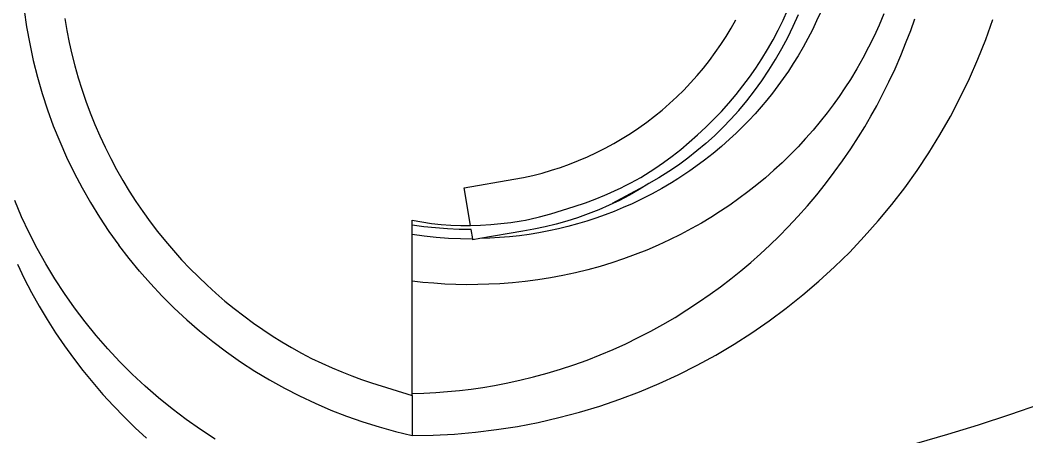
# Model space of a CAD drawing. Header units: millimetres. Extents: x -209 to 4251, y 50 to 3279.
# Drawn here: x 3573 to 3623.2, y 2819.1 to 2839.9 of the extents above; entities that cross this region are included whole.
import ezdxf

# ---------------------------------------------------------------- set-up
doc = ezdxf.new("R2010")
doc.units = ezdxf.units.MM
doc.layers.add('ZANO_R', color=7, linetype='Continuous', lineweight=0)
doc.layers.add('ZANO_W', color=1, linetype='Continuous', lineweight=0)
doc.styles.get("Standard").update_dxf_attribs({"font": 'ARIALUNI.TTF'})
doc.dimstyles.new('pl i ang', dxfattribs={"dimtxt": 50, "dimasz": 50, "dimexe": 1.25, "dimexo": 0.625, "dimgap": 10, "dimtad": 1, "dimtoh": 1, "dimtxsty": 'Standard', "dimcen": 2.5, "dimclrd": 1, "dimclre": 1, "dimclrt": 1, "dimadec": 0, "dimazin": 0, "dimtfac": 1, "dimtmove": 0, "dimatfit": 3, "dimfxl": 1, "dimarcsym": 1})

# ---------------------------------------------------------------- blocks, each defined once
blk = doc.blocks.new('*D433')
at = {"layer": 'ZANO_W', "color": 1, "lineweight": -2}
for p, q in [((3298.94, 2980.044), (3298.94, 2991.515)), ((3690.581, 2790.367), (3690.581, 2991.515)), ((3650.581, 2981.515), (3338.94, 2981.515))]:
    blk.add_line(p, q, dxfattribs=at)
at = {"layer": 'ZANO_W', "color": 1}
for points in [[(3338.94, 2988.182), (3338.94, 2974.849), (3298.94, 2981.515)], [(3650.581, 2974.849), (3650.581, 2988.182), (3690.581, 2981.515)]]:
    blk.add_solid(points, dxfattribs=at)
at = {"layer": 'ZANO_W', "color": 1, "insert": (3494.761, 3011.952), "char_height": 40, "attachment_point": 5}
blk.add_mtext('392', dxfattribs=at)
blk = doc.blocks.new('*D435')
at = {"layer": 'ZANO_W', "color": 1, "lineweight": -2}
for p, q in [((3604.244, 2955.344), (3829.47, 2955.344)), ((3819.47, 2915.344), (3819.47, 2415.367)), ((3701.53, 2375.367), (3829.47, 2375.367))]:
    blk.add_line(p, q, dxfattribs=at)
at = {"layer": 'ZANO_W', "color": 1}
for points in [[(3826.136, 2915.344), (3812.803, 2915.344), (3819.47, 2955.344)], [(3812.803, 2415.367), (3826.136, 2415.367), (3819.47, 2375.367)]]:
    blk.add_solid(points, dxfattribs=at)
at = {"layer": 'ZANO_W', "color": 1, "insert": (3789.033, 2665.356), "char_height": 40, "attachment_point": 5, "rotation": 90}
blk.add_mtext('580', dxfattribs=at)

msp = doc.modelspace()

# ---------------------------------------------------------------- linework, layer by layer
at = {"layer": 'ZANO_R'}
for p, q in [((3573.23, 2840.366), (3573.352, 2839.522)), ((3611.089, 2839.855), (3611.312, 2840.357)), ((3612.969, 2840.28), (3612.767, 2839.828)), ((3575.257, 2839.944), (3575.359, 2839.347)), ((3608.503, 2839.46), (3608.743, 2839.883)), ((3610.849, 2839.361), (3611.089, 2839.855)), ((3611.599, 2839.561), (3611.854, 2840.135)), ((3612.767, 2839.828), (3612.553, 2839.382)), ((3616.125, 2840.173), (3615.886, 2839.61)), ((3617.459, 2839.349), (3617.664, 2839.924)), ((3621.208, 2838.894), (3621.566, 2839.889)), ((3573.352, 2839.522), (3573.503, 2838.682)), ((3575.359, 2839.347), (3575.477, 2838.752)), ((3608.251, 2839.045), (3608.503, 2839.46)), ((3610.593, 2838.874), (3610.849, 2839.361)), ((3611.324, 2838.995), (3611.599, 2839.561)), ((3612.553, 2839.382), (3612.328, 2838.941)), ((3615.886, 2839.61), (3615.631, 2839.053)), ((3617.242, 2838.778), (3617.459, 2839.349)), ((3575.477, 2838.752), (3575.61, 2838.16)), ((3607.986, 2838.638), (3608.251, 2839.045)), ((3610.322, 2838.395), (3610.593, 2838.874)), ((3611.03, 2838.439), (3611.324, 2838.995)), ((3612.328, 2838.941), (3612.09, 2838.507)), ((3615.631, 2839.053), (3615.361, 2838.504)), ((3616.968, 2838.103), (3617.242, 2838.778)), ((3620.816, 2837.913), (3621.208, 2838.894)), ((3573.503, 2838.682), (3573.683, 2837.848)), ((3607.709, 2838.24), (3607.986, 2838.638)), ((3610.036, 2837.925), (3610.322, 2838.395)), ((3610.717, 2837.894), (3611.03, 2838.439)), ((3612.09, 2838.507), (3611.841, 2838.079)), ((3615.361, 2838.504), (3615.075, 2837.962)), ((3573.683, 2837.848), (3573.89, 2837.021)), ((3575.61, 2838.16), (3575.759, 2837.572)), ((3607.118, 2837.467), (3607.421, 2837.851)), ((3607.421, 2837.851), (3607.709, 2838.24)), ((3609.735, 2837.464), (3610.036, 2837.925)), ((3610.386, 2837.36), (3610.717, 2837.894)), ((3611.841, 2838.079), (3611.604, 2837.695)), ((3615.075, 2837.962), (3614.773, 2837.429)), ((3616.677, 2837.435), (3616.968, 2838.103)), ((3620.391, 2836.945), (3620.816, 2837.913)), ((3575.759, 2837.572), (3575.923, 2836.989)), ((3606.803, 2837.092), (3607.118, 2837.467)), ((3609.42, 2837.014), (3609.735, 2837.464)), ((3610.036, 2836.837), (3610.386, 2837.36)), ((3611.358, 2837.317), (3611.103, 2836.946)), ((3611.604, 2837.695), (3611.358, 2837.317)), ((3614.773, 2837.429), (3614.457, 2836.905)), ((3616.369, 2836.774), (3616.677, 2837.435)), ((3573.89, 2837.021), (3574.127, 2836.201)), ((3575.923, 2836.989), (3576.102, 2836.411)), ((3606.477, 2836.726), (3606.803, 2837.092)), ((3609.092, 2836.574), (3609.42, 2837.014)), ((3609.669, 2836.327), (3610.036, 2836.837)), ((3611.103, 2836.946), (3610.838, 2836.581)), ((3614.457, 2836.905), (3614.181, 2836.477)), ((3616.044, 2836.122), (3616.369, 2836.774)), ((3619.932, 2835.993), (3620.391, 2836.945)), ((3576.102, 2836.411), (3576.303, 2835.82)), ((3605.789, 2836.027), (3606.139, 2836.371)), ((3606.139, 2836.371), (3606.477, 2836.726)), ((3608.747, 2836.142), (3609.092, 2836.574)), ((3609.284, 2835.83), (3609.669, 2836.327)), ((3610.838, 2836.581), (3610.564, 2836.222)), ((3614.181, 2836.477), (3613.896, 2836.055)), ((3574.127, 2836.201), (3574.39, 2835.39)), ((3576.303, 2835.82), (3576.519, 2835.234)), ((3605.43, 2835.693), (3605.789, 2836.027)), ((3608.387, 2835.72), (3608.747, 2836.142)), ((3608.882, 2835.346), (3609.284, 2835.83)), ((3610.282, 2835.871), (3609.992, 2835.526)), ((3610.564, 2836.222), (3610.282, 2835.871)), ((3613.896, 2836.055), (3613.6, 2835.641)), ((3615.763, 2835.59), (3616.044, 2836.122)), ((3619.441, 2835.057), (3619.932, 2835.993)), ((3574.39, 2835.39), (3574.682, 2834.588)), ((3576.519, 2835.234), (3576.752, 2834.655)), ((3604.682, 2835.062), (3605.061, 2835.372)), ((3605.061, 2835.372), (3605.43, 2835.693)), ((3607.628, 2834.904), (3608.014, 2835.307)), ((3608.014, 2835.307), (3608.387, 2835.72)), ((3608.882, 2835.346), (3608.493, 2834.915)), ((3609.992, 2835.526), (3609.693, 2835.189)), ((3613.294, 2835.234), (3612.947, 2834.795)), ((3613.6, 2835.641), (3613.294, 2835.234)), ((3615.471, 2835.064), (3615.763, 2835.59)), ((3603.895, 2834.481), (3604.293, 2834.766)), ((3604.293, 2834.766), (3604.682, 2835.062)), ((3607.231, 2834.513), (3607.628, 2834.904)), ((3608.493, 2834.915), (3608.09, 2834.497)), ((3609.386, 2834.859), (3609.072, 2834.536)), ((3609.693, 2835.189), (3609.386, 2834.859)), ((3612.947, 2834.795), (3612.588, 2834.366)), ((3615.167, 2834.544), (3615.471, 2835.064)), ((3618.918, 2834.139), (3619.441, 2835.057)), ((3574.682, 2834.588), (3575, 2833.797)), ((3576.752, 2834.655), (3577.001, 2834.081)), ((3603.488, 2834.209), (3603.895, 2834.481)), ((3606.824, 2834.133), (3607.231, 2834.513)), ((3608.09, 2834.497), (3607.672, 2834.094)), ((3609.072, 2834.536), (3608.75, 2834.221)), ((3612.588, 2834.366), (3612.219, 2833.946)), ((3614.852, 2834.031), (3615.167, 2834.544)), ((3575, 2833.797), (3575.346, 2833.017)), ((3577.001, 2834.081), (3577.265, 2833.514)), ((3602.649, 2833.702), (3603.072, 2833.949)), ((3603.072, 2833.949), (3603.488, 2834.209)), ((3605.984, 2833.411), (3606.408, 2833.765)), ((3606.408, 2833.765), (3606.824, 2834.133)), ((3607.672, 2834.094), (3607.24, 2833.705)), ((3608.42, 2833.914), (3608.017, 2833.556)), ((3608.75, 2834.221), (3608.42, 2833.914)), ((3612.219, 2833.946), (3611.838, 2833.537)), ((3614.465, 2833.433), (3614.852, 2834.031)), ((3618.363, 2833.239), (3618.918, 2834.139)), ((3577.265, 2833.514), (3577.544, 2832.955)), ((3601.337, 2833.044), (3601.78, 2833.249)), ((3601.78, 2833.249), (3602.218, 2833.469)), ((3602.218, 2833.469), (3602.649, 2833.702)), ((3605.561, 2833.076), (3605.984, 2833.411)), ((3606.796, 2833.331), (3606.338, 2832.973)), ((3607.24, 2833.705), (3606.796, 2833.331)), ((3608.017, 2833.556), (3607.603, 2833.21)), ((3611.838, 2833.537), (3611.447, 2833.137)), ((3614.063, 2832.844), (3614.465, 2833.433)), ((3617.778, 2832.359), (3618.363, 2833.239)), ((3575.346, 2833.017), (3575.718, 2832.249)), ((3577.544, 2832.955), (3577.838, 2832.404)), ((3600.444, 2832.677), (3600.893, 2832.853)), ((3600.893, 2832.853), (3601.337, 2833.044)), ((3604.913, 2832.603), (3605.131, 2832.757)), ((3605.131, 2832.757), (3605.561, 2833.076)), ((3606.338, 2832.973), (3605.869, 2832.631)), ((3607.179, 2832.876), (3606.746, 2832.554)), ((3607.603, 2833.21), (3607.179, 2832.876)), ((3611.045, 2832.747), (3610.634, 2832.368)), ((3611.447, 2833.137), (3611.045, 2832.747)), ((3613.646, 2832.266), (3614.063, 2832.844)), ((3575.718, 2832.249), (3576.115, 2831.495)), ((3577.838, 2832.404), (3578.146, 2831.862)), ((3598.603, 2832.112), (3599.069, 2832.232)), ((3599.069, 2832.232), (3599.532, 2832.366)), ((3599.532, 2832.366), (3599.99, 2832.514)), ((3599.99, 2832.514), (3600.444, 2832.677)), ((3604.236, 2832.162), (3604.466, 2832.306)), ((3604.466, 2832.306), (3604.691, 2832.453)), ((3604.691, 2832.453), (3604.913, 2832.603)), ((3605.388, 2832.306), (3604.896, 2831.997)), ((3605.869, 2832.631), (3605.388, 2832.306)), ((3606.446, 2832.342), (3606.142, 2832.136)), ((3606.746, 2832.554), (3606.446, 2832.342)), ((3610.634, 2832.368), (3610.213, 2831.999)), ((3613.215, 2831.699), (3613.646, 2832.266)), ((3617.163, 2831.499), (3617.778, 2832.359)), ((3578.146, 2831.862), (3578.466, 2831.334)), ((3595.175, 2831.491), (3597.662, 2831.919)), ((3597.662, 2831.919), (3598.134, 2832.008)), ((3598.134, 2832.008), (3598.603, 2832.112)), ((3603.236, 2831.603), (3603.489, 2831.735)), ((3603.489, 2831.735), (3603.74, 2831.872)), ((3603.74, 2831.872), (3603.989, 2832.014)), ((3603.989, 2832.014), (3604.236, 2832.162)), ((3604.896, 2831.997), (3604.393, 2831.706)), ((3605.523, 2831.741), (3605.046, 2831.459)), ((3605.835, 2831.935), (3605.523, 2831.741)), ((3606.142, 2832.136), (3605.835, 2831.935)), ((3610.213, 2831.999), (3609.782, 2831.641)), ((3576.115, 2831.495), (3576.539, 2830.754)), ((3578.466, 2831.334), (3578.8, 2830.814)), ((3595.498, 2829.613), (3595.175, 2831.491)), ((3602.194, 2831.123), (3602.46, 2831.237)), ((3602.46, 2831.237), (3602.721, 2831.354)), ((3602.589, 2830.731), (3604.154, 2831.579)), ((3602.721, 2831.354), (3602.98, 2831.476)), ((3602.98, 2831.476), (3603.236, 2831.603)), ((3603.913, 2831.409), (3603.423, 2831.13)), ((3604.393, 2831.706), (3603.913, 2831.409)), ((3605.046, 2831.459), (3604.56, 2831.192)), ((3609.341, 2831.294), (3608.892, 2830.958)), ((3609.782, 2831.641), (3609.341, 2831.294)), ((3612.769, 2831.143), (3613.215, 2831.699)), ((3616.518, 2830.662), (3617.163, 2831.499)), ((3573.103, 2830.047), (3572.758, 2830.854)), ((3576.539, 2830.754), (3576.987, 2830.028)), ((3578.8, 2830.814), (3579.148, 2830.303)), ((3600.663, 2830.556), (3601.233, 2830.752)), ((3601.233, 2830.752), (3601.716, 2830.932)), ((3601.716, 2830.932), (3602.194, 2831.123)), ((3602.924, 2830.868), (3602.415, 2830.623)), ((3603.423, 2831.13), (3602.924, 2830.868)), ((3604.067, 2830.939), (3603.567, 2830.7)), ((3604.56, 2831.192), (3604.067, 2830.939)), ((3608.892, 2830.958), (3608.435, 2830.633)), ((3612.309, 2830.599), (3612.769, 2831.143)), ((3579.148, 2830.303), (3579.509, 2829.801)), ((3599.513, 2830.203), (3600.089, 2830.373)), ((3600.089, 2830.373), (3600.663, 2830.556)), ((3601.899, 2830.396), (3601.375, 2830.187)), ((3602.415, 2830.623), (3601.899, 2830.396)), ((3602.671, 2830.317), (3602.216, 2830.142)), ((3603.121, 2830.503), (3602.671, 2830.317)), ((3603.567, 2830.7), (3603.121, 2830.503)), ((3607.969, 2830.321), (3607.496, 2830.02)), ((3608.435, 2830.633), (3607.969, 2830.321)), ((3611.835, 2830.066), (3612.309, 2830.599)), ((3615.845, 2829.847), (3616.518, 2830.662)), ((3573.476, 2829.252), (3573.103, 2830.047)), ((3576.987, 2830.028), (3577.46, 2829.318)), ((3579.509, 2829.801), (3579.884, 2829.31)), ((3592.581, 2829.874), (3593.063, 2829.789)), ((3592.581, 2826.835), (3592.581, 2829.874)), ((3593.063, 2829.789), (3593.547, 2829.72)), ((3593.547, 2829.72), (3594.033, 2829.668)), ((3597.015, 2829.705), (3597.517, 2829.768)), ((3597.517, 2829.768), (3598.018, 2829.846)), ((3598.018, 2829.846), (3598.235, 2829.887)), ((3598.235, 2829.887), (3598.451, 2829.933)), ((3598.451, 2829.933), (3598.934, 2830.048)), ((3598.934, 2830.048), (3599.513, 2830.203)), ((3600.306, 2829.825), (3599.764, 2829.672)), ((3600.844, 2829.997), (3600.306, 2829.825)), ((3601.294, 2829.829), (3600.828, 2829.689)), ((3601.375, 2830.187), (3600.844, 2829.997)), ((3601.757, 2829.98), (3601.294, 2829.829)), ((3602.216, 2830.142), (3601.757, 2829.98)), ((3607.015, 2829.732), (3606.526, 2829.455)), ((3607.496, 2830.02), (3607.015, 2829.732)), ((3611.348, 2829.546), (3611.835, 2830.066)), ((3615.144, 2829.056), (3615.845, 2829.847)), ((3573.876, 2828.471), (3573.476, 2829.252)), ((3577.46, 2829.318), (3577.956, 2828.625)), ((3579.884, 2829.31), (3580.272, 2828.828)), ((3593.168, 2829.554), (3592.581, 2829.635)), ((3593.757, 2829.491), (3593.168, 2829.554)), ((3594.348, 2829.446), (3593.757, 2829.491)), ((3594.033, 2829.668), (3594.52, 2829.633)), ((3594.94, 2829.42), (3594.348, 2829.446)), ((3594.52, 2829.633), (3595.009, 2829.615)), ((3595.532, 2829.412), (3594.94, 2829.42)), ((3595.009, 2829.615), (3595.498, 2829.613)), ((3595.498, 2829.613), (3596.004, 2829.628)), ((3595.611, 2828.954), (3595.532, 2829.412)), ((3598.107, 2829.328), (3595.962, 2828.959)), ((3596.004, 2829.628), (3596.51, 2829.658)), ((3596.51, 2829.658), (3597.015, 2829.705)), ((3598.663, 2829.423), (3598.107, 2829.328)), ((3598.914, 2829.25), (3598.426, 2829.17)), ((3599.216, 2829.538), (3598.663, 2829.423)), ((3599.401, 2829.342), (3598.914, 2829.25)), ((3599.764, 2829.672), (3599.216, 2829.538)), ((3599.884, 2829.447), (3599.401, 2829.342)), ((3600.357, 2829.562), (3599.884, 2829.447)), ((3600.828, 2829.689), (3600.357, 2829.562)), ((3606.526, 2829.455), (3605.98, 2829.165)), ((3610.896, 2829.086), (3611.348, 2829.546)), ((3580.272, 2828.828), (3580.673, 2828.358)), ((3592.581, 2829.172), (3593.184, 2829.092)), ((3593.184, 2829.092), (3593.789, 2829.03)), ((3593.789, 2829.03), (3594.395, 2828.986)), ((3594.395, 2828.986), (3595.003, 2828.961)), ((3595.003, 2828.961), (3595.611, 2828.954)), ((3595.62, 2828.9), (3595.611, 2828.954)), ((3595.962, 2828.959), (3595.62, 2828.9)), ((3596.457, 2828.976), (3595.962, 2828.959)), ((3596.951, 2829.006), (3596.457, 2828.976)), ((3597.444, 2829.048), (3596.951, 2829.006)), ((3597.936, 2829.103), (3597.444, 2829.048)), ((3598.426, 2829.17), (3597.936, 2829.103)), ((3605.426, 2828.89), (3604.864, 2828.63)), ((3605.98, 2829.165), (3605.426, 2828.89)), ((3610.434, 2828.637), (3610.896, 2829.086)), ((3614.417, 2828.29), (3615.144, 2829.056)), ((3574.303, 2827.704), (3573.876, 2828.471)), ((3578.46, 2827.97), (3577.956, 2828.625)), ((3580.673, 2828.358), (3581.085, 2827.899)), ((3604.295, 2828.386), (3603.72, 2828.158)), ((3604.864, 2828.63), (3604.295, 2828.386)), ((3609.961, 2828.199), (3610.434, 2828.637)), ((3613.663, 2827.549), (3614.417, 2828.29)), ((3574.756, 2826.953), (3574.303, 2827.704)), ((3578.984, 2827.333), (3578.46, 2827.97)), ((3581.085, 2827.899), (3581.496, 2827.466)), ((3602.552, 2827.749), (3601.96, 2827.569)), ((3603.139, 2827.946), (3602.552, 2827.749)), ((3603.72, 2828.158), (3603.139, 2827.946)), ((3608.986, 2827.356), (3609.478, 2827.772)), ((3609.478, 2827.772), (3609.961, 2828.199)), ((3572.889, 2827.68), (3573.232, 2826.97)), ((3579.53, 2826.713), (3578.984, 2827.333)), ((3581.496, 2827.466), (3581.918, 2827.043)), ((3600.731, 2827.25), (3600.111, 2827.116)), ((3601.348, 2827.401), (3600.731, 2827.25)), ((3601.96, 2827.569), (3601.348, 2827.401)), ((3608.484, 2826.952), (3608.986, 2827.356)), ((3612.884, 2826.834), (3613.663, 2827.549)), ((3573.232, 2826.97), (3573.595, 2826.272)), ((3575.235, 2826.218), (3574.756, 2826.953)), ((3579.53, 2826.713), (3580.113, 2826.091)), ((3581.918, 2827.043), (3582.351, 2826.632)), ((3593.127, 2826.775), (3592.581, 2826.835)), ((3592.581, 2821.235), (3592.581, 2826.835)), ((3593.674, 2826.728), (3593.127, 2826.775)), ((3594.222, 2826.693), (3593.674, 2826.728)), ((3596.966, 2826.705), (3596.418, 2826.677)), ((3597.599, 2826.753), (3596.966, 2826.705)), ((3598.23, 2826.818), (3597.599, 2826.753)), ((3598.86, 2826.9), (3598.23, 2826.818)), ((3599.487, 2827), (3598.86, 2826.9)), ((3600.111, 2827.116), (3599.487, 2827)), ((3607.973, 2826.56), (3608.484, 2826.952)), ((3612.081, 2826.147), (3612.884, 2826.834)), ((3573.595, 2826.272), (3573.978, 2825.588)), ((3575.74, 2825.499), (3575.235, 2826.218)), ((3582.351, 2826.632), (3582.795, 2826.232)), ((3582.795, 2826.232), (3583.248, 2825.844)), ((3594.771, 2826.67), (3594.222, 2826.693)), ((3595.32, 2826.66), (3594.771, 2826.67)), ((3595.869, 2826.662), (3595.32, 2826.66)), ((3596.418, 2826.677), (3595.869, 2826.662)), ((3607.453, 2826.179), (3607.973, 2826.56)), ((3580.113, 2826.091), (3580.716, 2825.49)), ((3583.248, 2825.844), (3583.711, 2825.466)), ((3606.296, 2825.398), (3606.879, 2825.781)), ((3606.879, 2825.781), (3607.453, 2826.179)), ((3611.254, 2825.488), (3612.081, 2826.147)), ((3573.978, 2825.588), (3574.378, 2824.917)), ((3576.269, 2824.799), (3575.74, 2825.499)), ((3580.716, 2825.49), (3581.34, 2824.91)), ((3583.711, 2825.466), (3584.184, 2825.101)), ((3605.703, 2825.03), (3606.296, 2825.398)), ((3610.406, 2824.858), (3611.254, 2825.488)), ((3574.378, 2824.917), (3574.797, 2824.259)), ((3576.822, 2824.117), (3576.269, 2824.799)), ((3581.34, 2824.91), (3581.984, 2824.352)), ((3584.184, 2825.101), (3584.667, 2824.747)), ((3584.667, 2824.747), (3585.131, 2824.422)), ((3605.101, 2824.678), (3605.703, 2825.03)), ((3609.536, 2824.258), (3610.406, 2824.858)), ((3574.797, 2824.259), (3575.235, 2823.616)), ((3581.984, 2824.352), (3582.646, 2823.816)), ((3585.131, 2824.422), (3585.604, 2824.109)), ((3603.87, 2824.02), (3604.49, 2824.341)), ((3604.49, 2824.341), (3605.101, 2824.678)), ((3608.646, 2823.688), (3609.536, 2824.258)), ((3577.398, 2823.456), (3576.822, 2824.117)), ((3582.646, 2823.816), (3583.326, 2823.303)), ((3585.604, 2824.109), (3586.084, 2823.808)), ((3586.084, 2823.808), (3586.571, 2823.52)), ((3602.607, 2823.427), (3603.243, 2823.715)), ((3603.243, 2823.715), (3603.87, 2824.02)), ((3575.235, 2823.616), (3575.689, 2822.986)), ((3577.997, 2822.814), (3577.398, 2823.456)), ((3583.326, 2823.303), (3584.024, 2822.814)), ((3586.571, 2823.52), (3587.066, 2823.244)), ((3587.066, 2823.244), (3587.568, 2822.983)), ((3601.963, 2823.155), (3602.607, 2823.427)), ((3607.737, 2823.149), (3608.646, 2823.688)), ((3575.689, 2822.986), (3576.161, 2822.371)), ((3578.618, 2822.194), (3577.997, 2822.814)), ((3584.024, 2822.814), (3584.737, 2822.349)), ((3587.568, 2822.983), (3588.076, 2822.736)), ((3588.076, 2822.736), (3588.591, 2822.505)), ((3600.653, 2822.662), (3601.311, 2822.9)), ((3601.311, 2822.9), (3601.963, 2823.155)), ((3606.81, 2822.642), (3607.737, 2823.149)), ((3576.161, 2822.371), (3576.65, 2821.771)), ((3579.26, 2821.596), (3578.618, 2822.194)), ((3584.737, 2822.349), (3585.467, 2821.909)), ((3588.591, 2822.505), (3589.078, 2822.303)), ((3589.078, 2822.303), (3589.569, 2822.114)), ((3598.645, 2822.056), (3599.32, 2822.24)), ((3599.32, 2822.24), (3599.989, 2822.442)), ((3599.989, 2822.442), (3600.653, 2822.662)), ((3605.865, 2822.167), (3606.81, 2822.642)), ((3576.65, 2821.771), (3577.156, 2821.186)), ((3585.467, 2821.909), (3586.21, 2821.494)), ((3589.569, 2822.114), (3590.065, 2821.934)), ((3590.065, 2821.934), (3590.564, 2821.764)), ((3590.564, 2821.764), (3592.581, 2821.135)), ((3596.7, 2821.632), (3597.281, 2821.742)), ((3597.281, 2821.742), (3597.965, 2821.89)), ((3597.965, 2821.89), (3598.645, 2822.056)), ((3603.931, 2821.316), (3604.905, 2821.725)), ((3604.905, 2821.725), (3605.865, 2822.167)), ((3577.156, 2821.186), (3577.678, 2820.616)), ((3579.923, 2821.02), (3579.26, 2821.596)), ((3586.21, 2821.494), (3586.968, 2821.105)), ((3592.581, 2821.235), (3593.173, 2821.251)), ((3592.581, 2821.135), (3592.581, 2821.235)), ((3593.173, 2821.251), (3593.764, 2821.281)), ((3593.764, 2821.281), (3594.354, 2821.324)), ((3594.354, 2821.324), (3594.943, 2821.381)), ((3594.943, 2821.381), (3595.531, 2821.451)), ((3595.531, 2821.451), (3596.116, 2821.535)), ((3596.116, 2821.535), (3596.7, 2821.632)), ((3602.942, 2820.941), (3603.931, 2821.316)), ((3580.605, 2820.468), (3579.923, 2821.02)), ((3586.968, 2821.105), (3587.739, 2820.742)), ((3587.739, 2820.742), (3588.521, 2820.405)), ((3592.581, 2821.135), (3592.581, 2819.148)), ((3601.942, 2820.601), (3602.942, 2820.941)), ((3622.398, 2820.179), (3623.953, 2820.719)), ((3577.678, 2820.616), (3578.216, 2820.062)), ((3581.306, 2819.939), (3580.605, 2820.468)), ((3588.521, 2820.405), (3589.315, 2820.096)), ((3599.908, 2820.024), (3600.93, 2820.295)), ((3600.93, 2820.295), (3601.942, 2820.601)), ((3620.849, 2819.673), (3622.398, 2820.179)), ((3578.216, 2820.062), (3578.769, 2819.524)), ((3582.025, 2819.436), (3581.306, 2819.939)), ((3589.315, 2820.096), (3590.119, 2819.814)), ((3590.119, 2819.814), (3590.932, 2819.559)), ((3597.84, 2819.59), (3598.878, 2819.789)), ((3598.878, 2819.789), (3599.908, 2820.024)), ((3578.769, 2819.524), (3579.337, 2819.001)), ((3582.761, 2818.958), (3582.025, 2819.436)), ((3590.932, 2819.559), (3591.753, 2819.333)), ((3591.753, 2819.333), (3592.581, 2819.135)), ((3593.638, 2819.153), (3594.694, 2819.208)), ((3594.694, 2819.208), (3595.747, 2819.299)), ((3595.747, 2819.299), (3596.796, 2819.426)), ((3596.796, 2819.426), (3597.84, 2819.59)), ((3617.771, 2818.759), (3619.306, 2819.2)), ((3619.306, 2819.2), (3620.849, 2819.673)), ((3592.581, 2819.135), (3593.638, 2819.153))]:
    msp.add_line(p, q, dxfattribs=at)

# ---------------------------------------------------------------- dimensions: what is measured, and where the dimension line sits
at = {"layer": 'ZANO_W'}
dim = msp.add_linear_dim(base=(3298.94, 2981.515), p1=(3690.581, 2780.367), p2=(3298.94, 2970.044), dimstyle='pl i ang', override={"dimtxt": 40, "dimasz": 40, "dimexe": 10, "dimexo": 10, "dimtoh": 0, "dimdec": 0, "dimtdec": 0, "dimtmove": 1}, dxfattribs=at)
dim.commit()
dim.dimension.update_dxf_attribs({"geometry": '*D433', "text_midpoint": (3494.761, 3011.952)})
dim = msp.add_linear_dim(base=(3819.47, 2375.367), p1=(3594.244, 2955.344), p2=(3691.53, 2375.367), angle=90, dimstyle='pl i ang', override={"dimtxt": 40, "dimasz": 40, "dimexe": 10, "dimexo": 10, "dimtoh": 0, "dimdec": 0, "dimtdec": 0, "dimtmove": 1}, dxfattribs=at)
dim.commit()
dim.dimension.update_dxf_attribs({"geometry": '*D435', "text_midpoint": (3789.033, 2665.356)})

doc.saveas('drawing.dxf')
